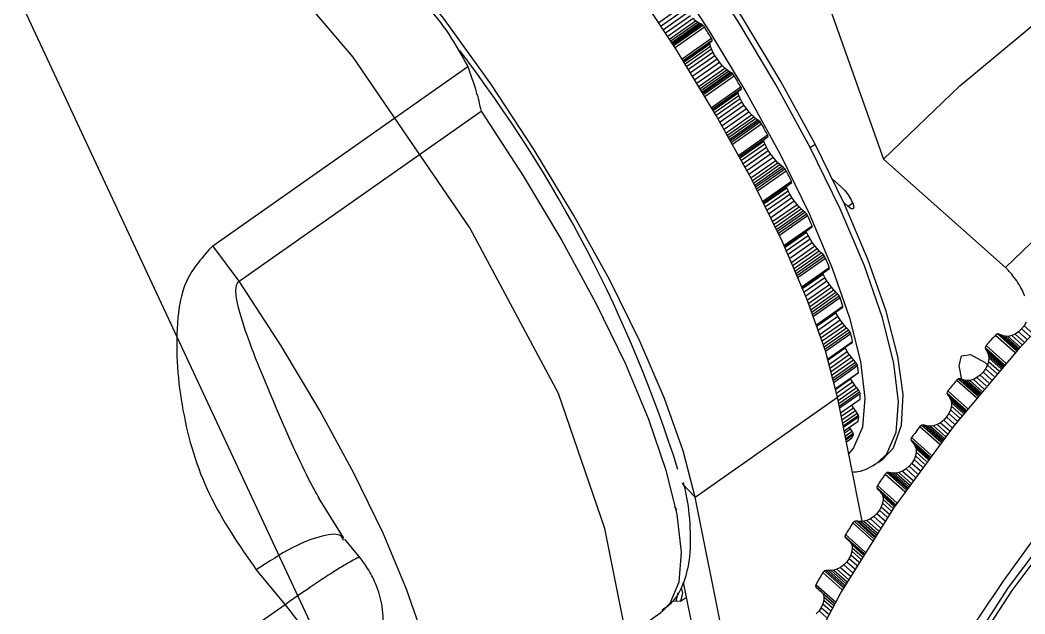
# Model space of a CAD drawing. Header units: millimetres. Extents: x -253 to 12701, y 1223 to 2077.
# Drawn here: x 3733.46 to 3776.42, y 1763.32 to 1788.73 of the extents above; entities that cross this region are included whole.
import ezdxf

# ---------------------------------------------------------------- set-up
doc = ezdxf.new("R2010")
doc.units = ezdxf.units.MM
doc.layers.add('0.3mm', color=240, linetype='Continuous', lineweight=30)
doc.styles.get("Standard").update_dxf_attribs({"font": 'arial.ttf'})
doc.dimstyles.new('TL1 2 to', dxfattribs={"dimtxt": 4, "dimasz": 3, "dimexe": 1, "dimexo": 0, "dimgap": 1.5, "dimtad": 1, "dimdec": 0, "dimlfac": 0.5, "dimzin": 0, "dimdsep": 46, "dimtxsty": 'Standard', "dimcen": 0.01, "dimclrd": 256, "dimclre": 3, "dimclrt": 3, "dimadec": 0, "dimazin": 0, "dimtfac": 1, "dimtdec": 0, "dimtofl": 0, "dimtmove": 1, "dimatfit": 1, "dimfxl": 1, "dimtolj": 1, "dimtzin": 0, "dimlwd": -1, "dimlwe": -1, "dimarcsym": 0})

msp = doc.modelspace()

# ---------------------------------------------------------------- linework, layer by layer
at = {"color": 7, "linetype": 'Continuous', "lineweight": 25}
for p, q in [((3767.928, 1789.647), (3770.371, 1782.777)), ((3760.768, 1788.627), (3761.817, 1789.364)), ((3760.862, 1788.482), (3761.907, 1789.216)), ((3760.96, 1788.332), (3762.008, 1789.069)), ((3761.056, 1788.184), (3762.116, 1788.93)), ((3761.146, 1788.044), (3762.228, 1788.805)), ((3762.338, 1788.699), (3762.228, 1788.805)), ((3761.227, 1787.918), (3762.338, 1788.699)), ((3761.277, 1787.84), (3762.416, 1788.641)), ((3761.319, 1787.776), (3762.487, 1788.597)), ((3761.352, 1787.723), (3762.551, 1788.565)), ((3761.376, 1787.686), (3762.602, 1788.548)), ((3761.408, 1787.635), (3762.654, 1788.511)), ((3761.46, 1787.553), (3762.714, 1788.435)), ((3762.416, 1788.641), (3762.338, 1788.699)), ((3762.487, 1788.597), (3762.416, 1788.641)), ((3762.551, 1788.565), (3762.487, 1788.597)), ((3762.602, 1788.548), (3762.551, 1788.565)), ((3762.654, 1788.511), (3762.602, 1788.548)), ((3762.714, 1788.435), (3762.654, 1788.511)), ((3761.765, 1787.07), (3763.017, 1787.95)), ((3763.052, 1787.876), (3763.017, 1787.95)), ((3761.808, 1787.002), (3763.052, 1787.876)), ((3761.82, 1786.982), (3763.044, 1787.843)), ((3761.827, 1786.971), (3762.963, 1787.769)), ((3761.846, 1786.939), (3762.953, 1787.717)), ((3761.895, 1786.862), (3762.971, 1787.618)), ((3761.96, 1786.757), (3763.013, 1787.498)), ((3762.953, 1787.717), (3762.963, 1787.769)), ((3762.971, 1787.618), (3762.953, 1787.717)), ((3762.963, 1787.769), (3762.976, 1787.795)), ((3763.013, 1787.498), (3762.971, 1787.618)), ((3763.077, 1787.362), (3763.013, 1787.498)), ((3763.044, 1787.843), (3763.052, 1787.876)), ((3762.038, 1786.631), (3763.077, 1787.362)), ((3762.125, 1786.489), (3763.159, 1787.216)), ((3762.218, 1786.338), (3763.255, 1787.068)), ((3763.159, 1787.216), (3763.077, 1787.362)), ((3763.255, 1787.068), (3763.159, 1787.216)), ((3763.361, 1786.924), (3763.255, 1787.068)), ((3741.694, 1779.076), (3752.594, 1786.74)), ((3762.311, 1786.185), (3763.361, 1786.924)), ((3762.401, 1786.037), (3763.473, 1786.79)), ((3762.485, 1785.898), (3763.586, 1786.672)), ((3763.473, 1786.79), (3763.361, 1786.924)), ((3763.586, 1786.672), (3763.473, 1786.79)), ((3763.67, 1786.602), (3763.586, 1786.672)), ((3762.54, 1785.807), (3763.67, 1786.602)), ((3762.587, 1785.73), (3763.746, 1786.545)), ((3762.627, 1785.663), (3763.816, 1786.5)), ((3762.656, 1785.614), (3763.875, 1786.471)), ((3762.692, 1785.554), (3763.93, 1786.425)), ((3762.742, 1785.47), (3763.989, 1786.346)), ((3763.746, 1786.545), (3763.67, 1786.602)), ((3763.816, 1786.5), (3763.746, 1786.545)), ((3763.875, 1786.471), (3763.816, 1786.5)), ((3763.93, 1786.425), (3763.875, 1786.471)), ((3763.989, 1786.346), (3763.93, 1786.425)), ((3763.025, 1784.991), (3764.269, 1785.866)), ((3763.062, 1784.928), (3764.298, 1785.796)), ((3764.298, 1785.796), (3764.269, 1785.866)), ((3764.283, 1785.772), (3764.298, 1785.796)), ((3763.068, 1784.918), (3764.283, 1785.772)), ((3763.097, 1784.868), (3764.16, 1785.614)), ((3763.151, 1784.775), (3764.19, 1785.505)), ((3763.22, 1784.657), (3764.244, 1785.377)), ((3764.16, 1785.614), (3764.156, 1785.683)), ((3764.19, 1785.505), (3764.16, 1785.614)), ((3764.244, 1785.377), (3764.19, 1785.505)), ((3764.317, 1785.235), (3764.244, 1785.377)), ((3763.299, 1784.52), (3764.317, 1785.235)), ((3763.386, 1784.37), (3764.407, 1785.087)), ((3763.475, 1784.213), (3764.509, 1784.94)), ((3764.407, 1785.087), (3764.317, 1785.235)), ((3764.509, 1784.94), (3764.407, 1785.087)), ((3764.619, 1784.799), (3764.509, 1784.94)), ((3742.827, 1777.559), (3753.171, 1784.832)), ((3763.564, 1784.057), (3764.619, 1784.799)), ((3763.649, 1783.907), (3764.734, 1784.67)), ((3763.707, 1783.805), (3764.822, 1784.588)), ((3763.758, 1783.715), (3764.903, 1784.52)), ((3764.734, 1784.67), (3764.619, 1784.799)), ((3764.822, 1784.588), (3764.734, 1784.67)), ((3764.903, 1784.52), (3764.822, 1784.588)), ((3764.979, 1784.463), (3764.903, 1784.52)), ((3763.802, 1783.635), (3764.979, 1784.463)), ((3763.837, 1783.573), (3765.044, 1784.421)), ((3763.875, 1783.505), (3765.102, 1784.368)), ((3763.923, 1783.419), (3765.158, 1784.287)), ((3765.044, 1784.421), (3764.979, 1784.463)), ((3765.102, 1784.368), (3765.044, 1784.421)), ((3765.158, 1784.287), (3765.102, 1784.368)), ((3764.18, 1782.952), (3765.412, 1783.818)), ((3764.212, 1782.894), (3765.435, 1783.753)), ((3764.212, 1782.894), (3765.414, 1783.738)), ((3765.435, 1783.753), (3765.412, 1783.818)), ((3765.414, 1783.738), (3765.435, 1783.753)), ((3764.242, 1782.838), (3765.259, 1783.553)), ((3764.301, 1782.73), (3765.302, 1783.434)), ((3764.372, 1782.599), (3765.366, 1783.298)), ((3765.259, 1783.553), (3765.246, 1783.621)), ((3765.302, 1783.434), (3765.259, 1783.553)), ((3765.366, 1783.298), (3765.302, 1783.434)), ((3765.448, 1783.152), (3765.366, 1783.298)), ((3767.242, 1783.277), (3767.444, 1783.419)), ((3764.451, 1782.451), (3765.448, 1783.152)), ((3764.535, 1782.294), (3765.545, 1783.003)), ((3764.621, 1782.132), (3765.652, 1782.857)), ((3765.545, 1783.003), (3765.448, 1783.152)), ((3765.652, 1782.857), (3765.545, 1783.003)), ((3765.768, 1782.719), (3765.652, 1782.857)), ((3770.371, 1782.777), (3775.586, 1778.135)), ((3764.705, 1781.972), (3765.768, 1782.719)), ((3764.765, 1781.858), (3765.858, 1782.627)), ((3764.818, 1781.756), (3765.943, 1782.548)), ((3764.866, 1781.664), (3766.025, 1782.479)), ((3764.905, 1781.59), (3766.094, 1782.426)), ((3764.943, 1781.514), (3766.155, 1782.366)), ((3765.858, 1782.627), (3765.768, 1782.719)), ((3765.943, 1782.548), (3765.858, 1782.627)), ((3766.025, 1782.479), (3765.943, 1782.548)), ((3766.094, 1782.426), (3766.025, 1782.479)), ((3766.155, 1782.366), (3766.094, 1782.426)), ((3766.208, 1782.284), (3766.155, 1782.366)), ((3764.989, 1781.427), (3766.208, 1782.284)), ((3768.195, 1781.925), (3768.562, 1781.599)), ((3765.217, 1780.977), (3766.433, 1781.831)), ((3765.243, 1780.925), (3766.448, 1781.773)), ((3765.269, 1780.875), (3766.239, 1781.557)), ((3766.239, 1781.557), (3766.222, 1781.614)), ((3766.292, 1781.429), (3766.239, 1781.557)), ((3766.448, 1781.773), (3766.433, 1781.831)), ((3765.33, 1780.752), (3766.292, 1781.429)), ((3765.401, 1780.609), (3766.366, 1781.287)), ((3765.479, 1780.452), (3766.456, 1781.138)), ((3766.366, 1781.287), (3766.292, 1781.429)), ((3766.456, 1781.138), (3766.366, 1781.287)), ((3766.559, 1780.989), (3766.456, 1781.138)), ((3765.56, 1780.286), (3766.559, 1780.989)), ((3765.642, 1780.118), (3766.674, 1780.843)), ((3765.702, 1779.994), (3766.766, 1780.742)), ((3765.756, 1779.881), (3766.854, 1780.653)), ((3766.674, 1780.843), (3766.559, 1780.989)), ((3766.766, 1780.742), (3766.674, 1780.843)), ((3766.854, 1780.653), (3766.766, 1780.742)), ((3766.939, 1780.573), (3766.854, 1780.653)), ((3768.863, 1780.75), (3768.669, 1780.923)), ((3765.806, 1779.776), (3766.939, 1780.573)), ((3765.847, 1779.69), (3767.013, 1780.51)), ((3765.886, 1779.607), (3767.075, 1780.443)), ((3765.927, 1779.519), (3767.125, 1780.362)), ((3767.013, 1780.51), (3766.939, 1780.573)), ((3767.075, 1780.443), (3767.013, 1780.51)), ((3767.125, 1780.362), (3767.075, 1780.443)), ((3766.125, 1779.093), (3767.317, 1779.931)), ((3766.145, 1779.049), (3767.326, 1779.879)), ((3767.326, 1779.879), (3767.317, 1779.931)), ((3766.165, 1779.005), (3767.084, 1779.651)), ((3766.227, 1778.868), (3767.148, 1779.515)), ((3766.297, 1778.713), (3767.231, 1779.369)), ((3767.084, 1779.651), (3767.068, 1779.697)), ((3767.148, 1779.515), (3767.084, 1779.651)), ((3767.231, 1779.369), (3767.148, 1779.515)), ((3767.329, 1779.218), (3767.231, 1779.369)), ((3742.827, 1777.559), (3741.694, 1779.076)), ((3766.372, 1778.545), (3767.329, 1779.218)), ((3766.45, 1778.37), (3767.441, 1779.067)), ((3766.508, 1778.236), (3767.534, 1778.957)), ((3767.441, 1779.067), (3767.329, 1779.218)), ((3767.534, 1778.957), (3767.441, 1779.067)), ((3767.624, 1778.859), (3767.534, 1778.957)), ((3766.562, 1778.113), (3767.624, 1778.859)), ((3766.612, 1777.996), (3767.712, 1778.77)), ((3766.654, 1777.898), (3767.789, 1778.697)), ((3766.692, 1777.809), (3767.851, 1778.625)), ((3766.728, 1777.722), (3767.897, 1778.544)), ((3767.712, 1778.77), (3767.624, 1778.859)), ((3767.789, 1778.697), (3767.712, 1778.77)), ((3767.851, 1778.625), (3767.789, 1778.697)), ((3767.897, 1778.544), (3767.851, 1778.625)), ((3766.894, 1777.325), (3768.054, 1778.141)), ((3766.908, 1777.289), (3768.057, 1778.097)), ((3768.057, 1778.097), (3768.054, 1778.141)), ((3766.923, 1777.252), (3767.786, 1777.859)), ((3766.984, 1777.101), (3767.86, 1777.717)), ((3767.786, 1777.859), (3767.771, 1777.896)), ((3767.86, 1777.717), (3767.786, 1777.859)), ((3767.952, 1777.566), (3767.86, 1777.717)), ((3767.052, 1776.933), (3767.952, 1777.566)), ((3767.123, 1776.752), (3768.06, 1777.411)), ((3767.178, 1776.61), (3768.153, 1777.295)), ((3767.229, 1776.477), (3768.243, 1777.19)), ((3768.06, 1777.411), (3767.952, 1777.566)), ((3768.153, 1777.295), (3768.06, 1777.411)), ((3768.243, 1777.19), (3768.153, 1777.295)), ((3768.332, 1777.091), (3768.243, 1777.19)), ((3767.278, 1776.35), (3768.332, 1777.091)), ((3767.319, 1776.241), (3768.412, 1777.009)), ((3767.354, 1776.146), (3768.474, 1776.933)), ((3767.386, 1776.06), (3768.515, 1776.854)), ((3768.412, 1777.009), (3768.332, 1777.091)), ((3768.474, 1776.933), (3768.412, 1777.009)), ((3768.515, 1776.854), (3768.474, 1776.933)), ((3767.517, 1775.697), (3768.636, 1776.484)), ((3767.526, 1775.671), (3768.631, 1776.448)), ((3768.631, 1776.448), (3768.636, 1776.484)), ((3767.537, 1775.642), (3768.335, 1776.203)), ((3767.595, 1775.475), (3768.42, 1776.054)), ((3767.658, 1775.29), (3768.522, 1775.898)), ((3768.335, 1776.203), (3768.322, 1776.231)), ((3768.42, 1776.054), (3768.335, 1776.203)), ((3768.522, 1775.898), (3768.42, 1776.054)), ((3768.613, 1775.777), (3768.522, 1775.898)), ((3767.709, 1775.141), (3768.613, 1775.777)), ((3767.755, 1774.999), (3768.703, 1775.665)), ((3767.8, 1774.861), (3768.793, 1775.559)), ((3767.839, 1774.741), (3768.874, 1775.469)), ((3768.703, 1775.665), (3768.613, 1775.777)), ((3768.793, 1775.559), (3768.703, 1775.665)), ((3768.874, 1775.469), (3768.793, 1775.559)), ((3768.935, 1775.389), (3768.874, 1775.469)), ((3776.278, 1775.512), (3776.148, 1775.391)), ((3776.389, 1775.652), (3776.278, 1775.512)), ((3776.278, 1775.512), (3776.637, 1775.192)), ((3776.476, 1775.803), (3776.389, 1775.652)), ((3776.389, 1775.652), (3776.759, 1775.323)), ((3767.87, 1774.641), (3768.935, 1775.389)), ((3767.896, 1774.557), (3768.972, 1775.314)), ((3768.972, 1775.314), (3768.935, 1775.389)), ((3775.24, 1775.303), (3775.16, 1775.25)), ((3775.16, 1775.25), (3776.005, 1774.498)), ((3775.24, 1775.303), (3776.067, 1774.567)), ((3775.314, 1775.296), (3775.24, 1775.303)), ((3775.314, 1775.296), (3776.097, 1774.6)), ((3775.392, 1775.254), (3775.314, 1775.296)), ((3775.392, 1775.254), (3776.11, 1774.615)), ((3775.487, 1775.22), (3775.392, 1775.254)), ((3775.487, 1775.22), (3776.135, 1774.643)), ((3775.589, 1775.2), (3775.487, 1775.22)), ((3775.589, 1775.2), (3776.171, 1774.682)), ((3775.702, 1775.193), (3775.589, 1775.2)), ((3775.854, 1775.227), (3775.702, 1775.193)), ((3775.702, 1775.193), (3776.218, 1774.734)), ((3776.005, 1775.294), (3775.854, 1775.227)), ((3775.854, 1775.227), (3776.303, 1774.828)), ((3776.148, 1775.391), (3776.005, 1775.294)), ((3776.005, 1775.294), (3776.404, 1774.939)), ((3776.148, 1775.391), (3776.517, 1775.062)), ((3767.993, 1774.235), (3769.053, 1774.981)), ((3767.998, 1774.219), (3769.042, 1774.953)), ((3768.005, 1774.194), (3768.727, 1774.702)), ((3768.727, 1774.702), (3768.716, 1774.723)), ((3768.823, 1774.545), (3768.727, 1774.702)), ((3769.042, 1774.953), (3769.053, 1774.981)), ((3774.761, 1774.801), (3774.718, 1774.716)), ((3774.718, 1774.716), (3775.545, 1773.98)), ((3774.718, 1774.716), (3774.733, 1774.643)), ((3774.733, 1774.643), (3775.515, 1773.946)), ((3774.733, 1774.643), (3774.784, 1774.57)), ((3774.761, 1774.801), (3775.605, 1774.049)), ((3768.058, 1774.008), (3768.823, 1774.545)), ((3768.102, 1773.852), (3768.911, 1774.421)), ((3768.142, 1773.702), (3768.999, 1774.304)), ((3768.181, 1773.555), (3769.088, 1774.192)), ((3768.911, 1774.421), (3768.823, 1774.545)), ((3768.999, 1774.304), (3768.911, 1774.421)), ((3769.088, 1774.192), (3768.999, 1774.304)), ((3769.17, 1774.095), (3769.088, 1774.192)), ((3774.784, 1774.57), (3775.502, 1773.931)), ((3774.784, 1774.57), (3774.829, 1774.48)), ((3774.829, 1774.48), (3775.477, 1773.903)), ((3774.829, 1774.48), (3774.861, 1774.381)), ((3774.861, 1774.381), (3775.443, 1773.863)), ((3774.861, 1774.381), (3774.881, 1774.27)), ((3774.881, 1774.27), (3774.866, 1774.115)), ((3774.881, 1774.27), (3775.397, 1773.811)), ((3768.215, 1773.424), (3769.17, 1774.095)), ((3768.241, 1773.318), (3769.229, 1774.013)), ((3768.26, 1773.239), (3769.26, 1773.942)), ((3769.229, 1774.013), (3769.17, 1774.095)), ((3769.26, 1773.942), (3769.229, 1774.013)), ((3774.737, 1773.804), (3774.632, 1773.661)), ((3774.816, 1773.958), (3774.737, 1773.804)), ((3774.737, 1773.804), (3775.107, 1773.475)), ((3774.866, 1774.115), (3774.816, 1773.958)), ((3774.816, 1773.958), (3775.216, 1773.602)), ((3774.866, 1774.115), (3775.314, 1773.716)), ((3768.324, 1772.963), (3769.302, 1773.65)), ((3768.326, 1772.957), (3769.285, 1773.631)), ((3768.331, 1772.931), (3768.957, 1773.371)), ((3768.957, 1773.371), (3768.945, 1773.392)), ((3769.041, 1773.245), (3768.957, 1773.371)), ((3769.285, 1773.631), (3769.302, 1773.65)), ((3773.581, 1773.383), (3773.503, 1773.327)), ((3773.503, 1773.327), (3774.348, 1772.575)), ((3773.581, 1773.383), (3774.408, 1772.648)), ((3773.658, 1773.382), (3773.581, 1773.383)), ((3773.658, 1773.382), (3774.44, 1772.686)), ((3773.741, 1773.347), (3773.658, 1773.382)), ((3773.741, 1773.347), (3774.458, 1772.708)), ((3773.84, 1773.321), (3773.741, 1773.347)), ((3773.84, 1773.321), (3774.488, 1772.744)), ((3773.946, 1773.309), (3773.84, 1773.321)), ((3774.216, 1773.354), (3774.062, 1773.31)), ((3774.366, 1773.43), (3774.216, 1773.354)), ((3774.216, 1773.354), (3774.664, 1772.955)), ((3774.506, 1773.534), (3774.366, 1773.43)), ((3774.366, 1773.43), (3774.765, 1773.075)), ((3774.632, 1773.661), (3774.506, 1773.534)), ((3774.506, 1773.534), (3774.876, 1773.205)), ((3774.632, 1773.661), (3774.991, 1773.341)), ((3768.366, 1772.77), (3769.041, 1773.245)), ((3768.399, 1772.613), (3769.126, 1773.125)), ((3768.43, 1772.457), (3769.214, 1773.008)), ((3768.458, 1772.317), (3769.296, 1772.906)), ((3769.126, 1773.125), (3769.041, 1773.245)), ((3769.214, 1773.008), (3769.126, 1773.125)), ((3769.296, 1772.906), (3769.214, 1773.008)), ((3769.352, 1772.822), (3769.296, 1772.906)), ((3774.062, 1773.31), (3773.946, 1773.309)), ((3773.946, 1773.309), (3774.528, 1772.791)), ((3774.062, 1773.31), (3774.578, 1772.851)), ((3762.317, 1768.32), (3768.402, 1772.598)), ((3769.465, 1767.283), (3768.402, 1772.598)), ((3768.48, 1772.208), (3769.352, 1772.822)), ((3768.494, 1772.135), (3769.377, 1772.755)), ((3768.538, 1771.917), (3769.379, 1772.509)), ((3769.377, 1772.755), (3769.352, 1772.822)), ((3773.123, 1772.861), (3773.085, 1772.776)), ((3773.085, 1772.776), (3773.911, 1772.041)), ((3773.085, 1772.776), (3773.105, 1772.706)), ((3773.105, 1772.706), (3773.886, 1772.01)), ((3773.105, 1772.706), (3773.162, 1772.639)), ((3773.123, 1772.861), (3773.967, 1772.11)), ((3773.162, 1772.639), (3773.879, 1772.001)), ((3773.162, 1772.639), (3773.214, 1772.555)), ((3773.214, 1772.555), (3773.861, 1771.979)), ((3773.214, 1772.555), (3773.253, 1772.461)), ((3773.253, 1772.461), (3773.833, 1771.945)), ((3773.253, 1772.461), (3773.281, 1772.355)), ((3768.566, 1771.777), (3769.084, 1772.141)), ((3769.084, 1772.141), (3769.012, 1772.25)), ((3769.169, 1772.021), (3769.084, 1772.141)), ((3773.235, 1772.047), (3773.164, 1771.892)), ((3773.275, 1772.203), (3773.235, 1772.047)), ((3773.235, 1772.047), (3773.632, 1771.693)), ((3773.281, 1772.355), (3773.275, 1772.203)), ((3773.275, 1772.203), (3773.722, 1771.806)), ((3773.281, 1772.355), (3773.795, 1771.897)), ((3768.597, 1771.619), (3769.169, 1772.021)), ((3768.626, 1771.476), (3769.249, 1771.914)), ((3768.647, 1771.37), (3769.303, 1771.83)), ((3768.66, 1771.305), (3769.321, 1771.769)), ((3769.249, 1771.914), (3769.169, 1772.021)), ((3769.303, 1771.83), (3769.249, 1771.914)), ((3769.321, 1771.769), (3769.303, 1771.83)), ((3772.945, 1771.614), (3772.808, 1771.502)), ((3773.065, 1771.746), (3772.945, 1771.614)), ((3772.945, 1771.614), (3773.312, 1771.287)), ((3773.164, 1771.892), (3773.065, 1771.746)), ((3773.065, 1771.746), (3773.422, 1771.428)), ((3773.164, 1771.892), (3773.531, 1771.566)), ((3768.69, 1771.154), (3769.283, 1771.571)), ((3768.707, 1771.071), (3768.954, 1771.244)), ((3768.954, 1771.244), (3768.911, 1771.309)), ((3769.032, 1771.135), (3768.954, 1771.244)), ((3772.007, 1771.401), (3771.93, 1771.34)), ((3771.93, 1771.34), (3772.773, 1770.59)), ((3772.085, 1771.405), (3772.007, 1771.401)), ((3772.007, 1771.401), (3772.832, 1770.666)), ((3772.085, 1771.405), (3772.866, 1770.711)), ((3772.172, 1771.377), (3772.085, 1771.405)), ((3772.172, 1771.377), (3772.888, 1770.74)), ((3772.276, 1771.359), (3772.172, 1771.377)), ((3772.276, 1771.359), (3772.922, 1770.784)), ((3772.386, 1771.355), (3772.276, 1771.359)), ((3772.504, 1771.364), (3772.386, 1771.355)), ((3772.386, 1771.355), (3772.964, 1770.84)), ((3772.66, 1771.418), (3772.504, 1771.364)), ((3772.504, 1771.364), (3773.017, 1770.908)), ((3772.808, 1771.502), (3772.66, 1771.418)), ((3772.66, 1771.418), (3773.105, 1771.022)), ((3772.808, 1771.502), (3773.204, 1771.15)), ((3768.736, 1770.927), (3769.032, 1771.135)), ((3768.757, 1770.823), (3769.081, 1771.051)), ((3768.768, 1770.768), (3769.093, 1770.997)), ((3768.784, 1770.686), (3769.016, 1770.849)), ((3769.081, 1771.051), (3769.032, 1771.135)), ((3769.093, 1770.997), (3769.081, 1771.051)), ((3771.57, 1770.861), (3771.537, 1770.775)), ((3771.537, 1770.775), (3772.361, 1770.042)), ((3771.537, 1770.775), (3771.562, 1770.709)), ((3771.57, 1770.861), (3772.413, 1770.111)), ((3771.562, 1770.709), (3772.342, 1770.015)), ((3771.562, 1770.709), (3771.626, 1770.649)), ((3771.626, 1770.649), (3772.34, 1770.013)), ((3771.626, 1770.649), (3771.684, 1770.57)), ((3771.684, 1770.57), (3772.328, 1769.997)), ((3771.684, 1770.57), (3771.73, 1770.482)), ((3771.73, 1770.482), (3772.307, 1769.969)), ((3771.73, 1770.482), (3771.766, 1770.381)), ((3771.766, 1770.381), (3772.276, 1769.927)), ((3771.766, 1770.381), (3771.77, 1770.233)), ((3770.138, 1769.801), (3770.341, 1769.944)), ((3771.676, 1769.924), (3771.584, 1769.774)), ((3771.739, 1770.079), (3771.676, 1769.924)), ((3771.676, 1769.924), (3772.037, 1769.602)), ((3771.77, 1770.233), (3771.739, 1770.079)), ((3771.739, 1770.079), (3772.131, 1769.73)), ((3771.77, 1770.233), (3772.212, 1769.84)), ((3771.336, 1769.52), (3771.19, 1769.426)), ((3771.47, 1769.637), (3771.336, 1769.52)), ((3771.336, 1769.52), (3771.727, 1769.172)), ((3771.584, 1769.774), (3771.47, 1769.637)), ((3771.47, 1769.637), (3771.83, 1769.316)), ((3771.584, 1769.774), (3771.936, 1769.462)), ((3770.521, 1769.363), (3770.447, 1769.299)), ((3770.447, 1769.299), (3771.288, 1768.551)), ((3770.601, 1769.374), (3770.521, 1769.363)), ((3770.521, 1769.363), (3771.344, 1768.631)), ((3770.601, 1769.374), (3771.379, 1768.681)), ((3770.693, 1769.352), (3770.601, 1769.374)), ((3770.693, 1769.352), (3771.405, 1768.718)), ((3770.8, 1769.342), (3770.693, 1769.352)), ((3770.913, 1769.346), (3770.8, 1769.342)), ((3770.8, 1769.342), (3771.442, 1768.771)), ((3771.034, 1769.364), (3770.913, 1769.346)), ((3770.913, 1769.346), (3771.487, 1768.835)), ((3771.19, 1769.426), (3771.034, 1769.364)), ((3771.034, 1769.364), (3771.542, 1768.912)), ((3771.19, 1769.426), (3771.629, 1769.035)), ((3770.109, 1768.808), (3770.081, 1768.723)), ((3770.081, 1768.723), (3770.902, 1767.991)), ((3770.081, 1768.723), (3770.111, 1768.66)), ((3770.109, 1768.808), (3770.95, 1768.061)), ((3770.111, 1768.66), (3770.887, 1767.969)), ((3747.295, 1766.567), (3746.21, 1768.297)), ((3764.37, 1758.054), (3762.317, 1768.32)), ((3770.213, 1768.569), (3770.245, 1768.534)), ((3770.245, 1768.534), (3770.884, 1767.965)), ((3770.245, 1768.534), (3770.298, 1768.452)), ((3770.298, 1768.452), (3770.869, 1767.943)), ((3770.298, 1768.452), (3770.341, 1768.356)), ((3770.355, 1768.213), (3770.333, 1768.061)), ((3770.341, 1768.356), (3770.845, 1767.907)), ((3770.341, 1768.356), (3770.355, 1768.213)), ((3770.355, 1768.213), (3770.79, 1767.826)), ((3761.436, 1767.897), (3761.52, 1767.777)), ((3770.195, 1767.754), (3770.086, 1767.613)), ((3770.279, 1767.906), (3770.195, 1767.754)), ((3770.195, 1767.754), (3770.537, 1767.449)), ((3770.333, 1768.061), (3770.279, 1767.906)), ((3770.279, 1767.906), (3770.632, 1767.591)), ((3770.333, 1768.061), (3770.718, 1767.718)), ((3769.657, 1767.316), (3769.534, 1767.29)), ((3769.813, 1767.388), (3769.657, 1767.316)), ((3769.657, 1767.316), (3770.158, 1766.871)), ((3769.957, 1767.489), (3769.813, 1767.388)), ((3769.813, 1767.388), (3770.244, 1767.004)), ((3770.086, 1767.613), (3769.957, 1767.489)), ((3769.957, 1767.489), (3770.339, 1767.149)), ((3770.086, 1767.613), (3770.438, 1767.3)), ((3769.132, 1767.279), (3769.06, 1767.211)), ((3769.06, 1767.211), (3769.897, 1766.466)), ((3769.213, 1767.295), (3769.132, 1767.279)), ((3769.132, 1767.279), (3769.951, 1766.55)), ((3769.213, 1767.295), (3769.987, 1766.606)), ((3769.309, 1767.28), (3769.213, 1767.295)), ((3769.309, 1767.28), (3770.016, 1766.651)), ((3769.419, 1767.278), (3769.309, 1767.28)), ((3769.534, 1767.29), (3769.419, 1767.278)), ((3769.419, 1767.278), (3770.055, 1766.712)), ((3769.534, 1767.29), (3770.102, 1766.785)), ((3748.004, 1765.724), (3747.349, 1766.516)), ((3768.746, 1766.711), (3768.722, 1766.625)), ((3768.722, 1766.625), (3769.54, 1765.898)), ((3768.722, 1766.625), (3768.757, 1766.567)), ((3768.746, 1766.711), (3769.582, 1765.966)), ((3768.757, 1766.567), (3769.529, 1765.88)), ((3768.947, 1766.398), (3768.962, 1766.378)), ((3768.962, 1766.378), (3769.526, 1765.876)), ((3768.962, 1766.378), (3769.013, 1766.288)), ((3769.013, 1766.288), (3769.508, 1765.847)), ((3769.013, 1766.288), (3769.036, 1766.15)), ((3769.036, 1766.15), (3769.024, 1766.001)), ((3769.036, 1766.15), (3769.462, 1765.772)), ((3768.902, 1765.693), (3768.8, 1765.549)), ((3768.978, 1765.847), (3768.902, 1765.693)), ((3768.902, 1765.693), (3769.233, 1765.399)), ((3769.024, 1766.001), (3768.978, 1765.847)), ((3768.978, 1765.847), (3769.32, 1765.542)), ((3769.024, 1766.001), (3769.398, 1765.668)), ((3743.553, 1765.203), (3744.786, 1763.714)), ((3767.926, 1765.177), (3767.843, 1765.156)), ((3767.926, 1765.177), (3768.694, 1764.493)), ((3768.024, 1765.17), (3767.926, 1765.177)), ((3768.138, 1765.176), (3768.024, 1765.17)), ((3768.024, 1765.17), (3768.725, 1764.546)), ((3768.255, 1765.195), (3768.138, 1765.176)), ((3768.138, 1765.176), (3768.766, 1764.617)), ((3768.38, 1765.23), (3768.255, 1765.195)), ((3768.255, 1765.195), (3768.814, 1764.698)), ((3768.534, 1765.311), (3768.38, 1765.23)), ((3768.38, 1765.23), (3768.87, 1764.793)), ((3768.676, 1765.419), (3768.534, 1765.311)), ((3768.534, 1765.311), (3768.955, 1764.937)), ((3768.8, 1765.549), (3768.676, 1765.419)), ((3768.676, 1765.419), (3769.046, 1765.089)), ((3768.8, 1765.549), (3769.14, 1765.246)), ((3767.843, 1765.156), (3767.774, 1765.085)), ((3767.774, 1765.085), (3768.607, 1764.344)), ((3767.843, 1765.156), (3768.658, 1764.431)), ((3763.579, 1755.906), (3761.827, 1764.67)), ((3767.485, 1764.577), (3767.466, 1764.492)), ((3767.466, 1764.492), (3768.278, 1763.769)), ((3767.466, 1764.492), (3767.505, 1764.438)), ((3767.485, 1764.577), (3768.316, 1763.836)), ((3767.505, 1764.438), (3768.271, 1763.756)), ((3761.697, 1763.86), (3761.953, 1764.04)), ((3767.816, 1763.907), (3767.779, 1763.754)), ((3767.782, 1764.192), (3767.786, 1764.186)), ((3767.786, 1764.186), (3768.27, 1763.755)), ((3767.786, 1764.186), (3767.819, 1764.053)), ((3767.819, 1764.053), (3767.816, 1763.907)), ((3767.816, 1763.907), (3768.176, 1763.587)), ((3767.819, 1764.053), (3768.232, 1763.686)), ((3744.786, 1763.714), (3682.181, 1719.699)), ((3767.616, 1763.452), (3767.497, 1763.318)), ((3767.711, 1763.6), (3767.616, 1763.452)), ((3767.616, 1763.452), (3767.941, 1763.163)), ((3767.779, 1763.754), (3767.711, 1763.6)), ((3767.711, 1763.6), (3768.027, 1763.319)), ((3767.779, 1763.754), (3768.107, 1763.463)), ((3750.514, 1756.114), (3760.858, 1763.386)), ((3760.911, 1763.425), (3760.858, 1763.386))]:
    msp.add_line(p, q, dxfattribs=at)
at = {"color": 7, "linetype": 'Continuous'}
for p, q in [((3733.714, 1788.997), (3755.088, 1743.157)), ((3764.988, 1734.346), (3758.465, 1766.968))]:
    msp.add_line(p, q, dxfattribs=at)
at = {"color": 8, "linetype": 'Continuous', "lineweight": 25}
for p, q in [((3769.061, 1780.889), (3768.863, 1780.75)), ((3761.767, 1768.899), (3762.317, 1768.32))]:
    msp.add_line(p, q, dxfattribs=at)
at = {"color": 8, "linetype": 'Continuous', "lineweight": 25, "flags": 128}
for points in [[(3767.242, 1783.277), (3765.786, 1785.94), (3764.152, 1788.667), (3762.37, 1791.405), (3760.474, 1794.104), (3758.5, 1796.709), (3756.488, 1799.172), (3754.474, 1801.446), (3752.498, 1803.486), (3750.598, 1805.253), (3748.81, 1806.714), (3747.168, 1807.841), (3745.704, 1808.612), (3744.447, 1809.012), (3743.419, 1809.034), (3742.775, 1808.778)], [(3767.717, 1728.891), (3766.87, 1731.908), (3766.395, 1735.146), (3766.296, 1738.571), (3766.575, 1742.143), (3767.228, 1745.825), (3768.248, 1749.576), (3769.625, 1753.355), (3771.342, 1757.12), (3773.382, 1760.83), (3775.722, 1764.445), (3778.336, 1767.925), (3781.195, 1771.232), (3784.269, 1774.329), (3787.523, 1777.182), (3790.922, 1779.762), (3794.429, 1782.038), (3798.006, 1783.986), (3801.612, 1785.586), (3805.209, 1786.818), (3808.757, 1787.671), (3812.217, 1788.134), (3815.552, 1788.202), (3817.895, 1788.001)], [(3753.171, 1784.832), (3754.971, 1782.058), (3756.617, 1779.3), (3758.076, 1776.61), (3759.321, 1774.043), (3760.326, 1771.649), (3761.071, 1769.476), (3761.541, 1767.567), (3761.728, 1765.959), (3761.627, 1764.684), (3761.241, 1763.769), (3760.911, 1763.425)], [(3770.135, 1769.799), (3770.512, 1770.17), (3770.909, 1771.096), (3771.011, 1772.393), (3770.817, 1774.034), (3770.33, 1775.985), (3769.561, 1778.207), (3768.524, 1780.654), (3767.242, 1783.277)], [(3765.965, 1782.965), (3767.192, 1780.455), (3768.184, 1778.113), (3768.921, 1775.987), (3769.386, 1774.12), (3769.572, 1772.55), (3769.474, 1771.309), (3769.095, 1770.423), (3768.884, 1770.188)], [(3750.494, 1756.1), (3750.897, 1756.496), (3751.283, 1757.412), (3751.384, 1758.686), (3751.197, 1760.294), (3750.727, 1762.204), (3749.982, 1764.377), (3748.977, 1766.77), (3747.732, 1769.338), (3746.273, 1772.027), (3744.627, 1774.786), (3742.827, 1777.559)], [(3761.514, 1763.845), (3761.585, 1764.162), (3761.579, 1764.214)]]:
    msp.add_lwpolyline(points, dxfattribs=at)
at = {"color": 7, "linetype": 'Continuous', "lineweight": 25, "flags": 128}
for points in [[(3767.444, 1783.419), (3765.978, 1786.102), (3764.329, 1788.85), (3762.531, 1791.609), (3760.619, 1794.325), (3758.629, 1796.946), (3756.601, 1799.42), (3754.573, 1801.7), (3752.586, 1803.741), (3750.678, 1805.503), (3748.886, 1806.952), (3747.245, 1808.06), (3745.787, 1808.806), (3744.54, 1809.174), (3743.529, 1809.157), (3742.951, 1808.902)], [(3768.402, 1772.598), (3767.892, 1774.569), (3767.101, 1776.808), (3766.044, 1779.269), (3764.743, 1781.901), (3763.224, 1784.65), (3761.519, 1787.46), (3759.663, 1790.274), (3757.693, 1793.034), (3755.65, 1795.684), (3753.575, 1798.169), (3751.511, 1800.439), (3749.501, 1802.448), (3747.584, 1804.153), (3745.802, 1805.521), (3744.189, 1806.523), (3742.779, 1807.139), (3741.6, 1807.357), (3740.678, 1807.171), (3740.467, 1807.046)], [(3746.288, 1806.746), (3747.835, 1805.755), (3749.56, 1804.406), (3751.408, 1802.739), (3753.342, 1800.785), (3755.323, 1798.586), (3757.31, 1796.186), (3759.263, 1793.633), (3761.142, 1790.981), (3762.909, 1788.282), (3764.528, 1785.592), (3765.965, 1782.965)], [(3762.317, 1768.32), (3761.808, 1770.291), (3761.016, 1772.531), (3759.959, 1774.991), (3758.658, 1777.623), (3757.139, 1780.372), (3755.434, 1783.182), (3753.578, 1785.996), (3751.608, 1788.756), (3749.565, 1791.406), (3747.49, 1793.891), (3745.427, 1796.161), (3743.416, 1798.17), (3741.5, 1799.875), (3739.717, 1801.243), (3738.104, 1802.245), (3736.694, 1802.861), (3735.516, 1803.079), (3734.593, 1802.893), (3734.382, 1802.768)], [(3770.371, 1782.777), (3773.638, 1785.915), (3777.086, 1788.777), (3780.675, 1791.329), (3784.362, 1793.54), (3788.104, 1795.385), (3791.855, 1796.841), (3795.572, 1797.892), (3799.21, 1798.525), (3802.727, 1798.731)], [(3775.586, 1778.135), (3778.853, 1781.273), (3782.302, 1784.135), (3785.891, 1786.687), (3789.578, 1788.898), (3793.319, 1790.743), (3797.071, 1792.2), (3800.787, 1793.25), (3804.426, 1793.883), (3807.942, 1794.09)], [(3823.029, 1787.066), (3821.682, 1788.151), (3819.225, 1789.651), (3816.502, 1790.775), (3813.544, 1791.51), (3810.385, 1791.847), (3807.061, 1791.783), (3803.609, 1791.319), (3800.069, 1790.458), (3796.481, 1789.213), (3792.885, 1787.596), (3789.323, 1785.625), (3785.834, 1783.324), (3782.459, 1780.719), (3779.235, 1777.838), (3776.201, 1774.715), (3773.388, 1771.385), (3770.831, 1767.887), (3768.558, 1764.259), (3766.594, 1760.542)], [(3770.341, 1769.944), (3770.796, 1770.431), (3771.142, 1771.391), (3771.207, 1772.702), (3770.988, 1774.338), (3770.49, 1776.268), (3769.723, 1778.454), (3768.701, 1780.853), (3767.444, 1783.419)], [(3768.562, 1781.599), (3768.712, 1781.443), (3768.862, 1781.246), (3768.989, 1781.039), (3769.075, 1780.852), (3769.105, 1780.714), (3769.075, 1780.646), (3768.991, 1780.659), (3768.863, 1780.75)], [(3773.725, 1773.353), (3773.604, 1773.935), (3773.709, 1774.365), (3774.085, 1774.419), (3774.687, 1774.09), (3774.825, 1773.984)], [(3773.527, 1760.701), (3775.867, 1764.316), (3778.481, 1767.796)], [(3761.713, 1763.873), (3761.787, 1764.201), (3761.741, 1764.442)], [(3761.403, 1763.866), (3761.412, 1763.862), (3761.713, 1763.873)]]:
    msp.add_lwpolyline(points, dxfattribs=at)
at = {"color": 7, "linetype": 'Continuous', "flags": 128}
msp.add_lwpolyline([(3758.465, 1766.968), (3756.478, 1772.746), (3752.691, 1779.842), (3747.697, 1787.149), (3742.273, 1793.529), (3737.267, 1797.984), (3733.458, 1799.822), (3731.442, 1798.754), (3731.531, 1794.948), (3733.714, 1788.997)], dxfattribs=at)
at = {"color": 7, "linetype": 'Continuous', "lineweight": 25}
for centre, radius, start, end in [((3692.68, 1744.233), 82.816, 31.86242, 32.258), ((3705.977, 1751.949), 58.311, 17.5217, 37.47428), ((3698.386, 1747.68), 76.15, 30.09645, 30.51479), ((3706.026, 1751.976), 67.384, 28.19921, 28.65309), ((3715.043, 1756.649), 57.227, 26.1058, 26.6119), ((3724.779, 1761.233), 46.466, 23.728, 24.3095), ((3734.541, 1765.317), 35.883, 20.9389, 21.6298), ((3743.677, 1768.592), 26.176, 17.5468, 18.3993), ((3751.645, 1770.883), 17.884, 13.2457, 14.3447), ((3821.133, 1733.978), 61.781, 138.08324, 138.64131), ((3758.062, 1772.165), 11.338, 7.5251, 9.0144), ((3820.969, 1734.116), 61.567, 140.43989, 140.99925), ((3762.748, 1772.566), 6.632, 359.5027, 1.6321), ((3765.733, 1772.347), 3.634, 347.6834, 350.8632), ((3820.474, 1734.501), 60.939, 142.80608, 143.36927), ((3767.25, 1771.866), 2.038, 330.0623, 334.7385), ((3819.64, 1735.099), 59.913, 145.19257, 145.76218), ((3818.468, 1735.868), 58.511, 147.61037, 148.18903), ((3816.968, 1736.764), 56.765, 150.0708, 150.6613)]:
    msp.add_arc(centre, radius, start, end, dxfattribs=at)
for points, knots in [([(3750.781, 1789.417), (3751.131, 1788.997), (3751.83, 1788.158), (3752.34, 1787.212), (3752.594, 1786.74)], [0, 0, 0, 0, 0.5009181, 1, 1, 1, 1]), ([(3752.594, 1786.74), (3752.718, 1786.397), (3752.941, 1785.785), (3753.101, 1785.123), (3753.171, 1784.832)], [0, 0, 0, 0, 0.559518, 1, 1, 1, 1]), ([(3790.574, 1779.922), (3790.004, 1779.511), (3788.352, 1778.323), (3785.705, 1776.158), (3782.704, 1773.369), (3779.879, 1770.371), (3777.254, 1767.198), (3774.857, 1763.878), (3772.71, 1760.444), (3770.834, 1756.929), (3769.247, 1753.366), (3767.966, 1749.788), (3767.003, 1746.23), (3766.369, 1742.725), (3766.074, 1739.31), (3766.112, 1736.011), (3766.521, 1732.886), (3766.985, 1730.69), (3767.412, 1729.613), (3767.479, 1729.445)], [0, 0, 0, 0, 0.033557, 0.09715, 0.160751, 0.224348, 0.287945, 0.351549, 0.415164, 0.478796, 0.542451, 0.606132, 0.669839, 0.733569, 0.797307, 0.861023, 0.924677, 0.988214, 1, 1, 1, 1]), ([(3741.694, 1779.076), (3741.266, 1778.597), (3740.407, 1777.634), (3740.055, 1775.11), (3740.291, 1772.025), (3741.366, 1768.369), (3742.824, 1766.258), (3743.553, 1765.203)], [0, 0, 0, 0, 0.123755, 0.248819, 0.499232, 0.749767, 1, 1, 1, 1]), ([(3776.417, 1776.912), (3776.381, 1777.001), (3776.309, 1777.177), (3776.125, 1777.489), (3775.913, 1777.787), (3775.725, 1778.006), (3775.622, 1778.102), (3775.586, 1778.135)], [0, 0, 0, 0, 0.226201, 0.452566, 0.674027, 0.886717, 1, 1, 1, 1]), ([(3769.043, 1769.389), (3769.119, 1769.393), (3769.515, 1769.411), (3769.856, 1769.626), (3770.132, 1769.799)], [0, 0, 0, 0, 0.190773, 1, 1, 1, 1]), ([(3760.91, 1763.492), (3761.062, 1763.598), (3761.492, 1763.895), (3761.888, 1764.708), (3762.147, 1765.797), (3762.122, 1767.199), (3762.005, 1768.269), (3761.822, 1768.936), (3761.819, 1768.946)], [0, 0, 0, 0, 0.10685, 0.301197, 0.507268, 0.742754, 0.995995, 1, 1, 1, 1]), ([(3747.995, 1765.716), (3747.973, 1765.723), (3747.913, 1765.741), (3747.511, 1765.517), (3746.884, 1765.134), (3746.059, 1764.599), (3745.29, 1764.064), (3744.786, 1763.714)], [0, 0, 0, 0, 0.144919, 0.400535, 0.557945, 0.710372, 1, 1, 1, 1]), ([(3748.986, 1762.62), (3748.984, 1763.012), (3748.981, 1763.726), (3748.667, 1764.652), (3748.351, 1765.23), (3748.122, 1765.559), (3748.032, 1765.673), (3747.99, 1765.726)], [0, 0, 0, 0, 0.340869, 0.620329, 0.837087, 0.92418, 1, 1, 1, 1])]:
    msp.add_open_spline(points, degree=3, knots=knots, dxfattribs=at)
at = {"color": 8, "linetype": 'Continuous', "lineweight": 25}
for points, knots in [([(3746.332, 1768.114), (3746.217, 1768.319), (3745.55, 1769.5), (3744.769, 1771.308), (3743.853, 1773.436), (3743.225, 1775.033), (3742.802, 1776.292), (3742.66, 1777.097), (3742.712, 1777.402), (3742.769, 1777.509), (3742.808, 1777.543), (3742.827, 1777.559)], [0, 0, 0, 0, 0.069403, 0.401351, 0.574934, 0.747136, 0.901867, 0.964087, 0.984367, 0.992551, 1, 1, 1, 1]), ([(3747.283, 1766.463), (3747.264, 1766.524), (3747.182, 1766.78), (3746.426, 1766.709), (3745.146, 1766.24), (3744.084, 1765.548), (3743.553, 1765.203)], [0, 0, 0, 0, 0.094104, 0.39607, 0.698035, 1, 1, 1, 1])]:
    msp.add_open_spline(points, degree=3, knots=knots, dxfattribs=at)
at = {"color": 7, "linetype": 'Continuous', "lineweight": 25}
msp.add_open_spline([(3744.786, 1763.714), (3745.092, 1763.32), (3745.705, 1762.531), (3746.455, 1761.253), (3746.96, 1760.111), (3747.001, 1759.64), (3747.021, 1759.405)], degree=3, dxfattribs=at)

# ---------------------------------------------------------------- leaders
at = {"layer": '0.3mm'}
msp.add_leader([(3700.898, 1765.49), (3738.972, 1865.656)], dimstyle='TL1 2 to', override={"dimscale": 0, "dimgap": 1.5, "dimtad": 0, "dimldrblk": 'Dot'}, dxfattribs=at)

doc.saveas('drawing.dxf')
